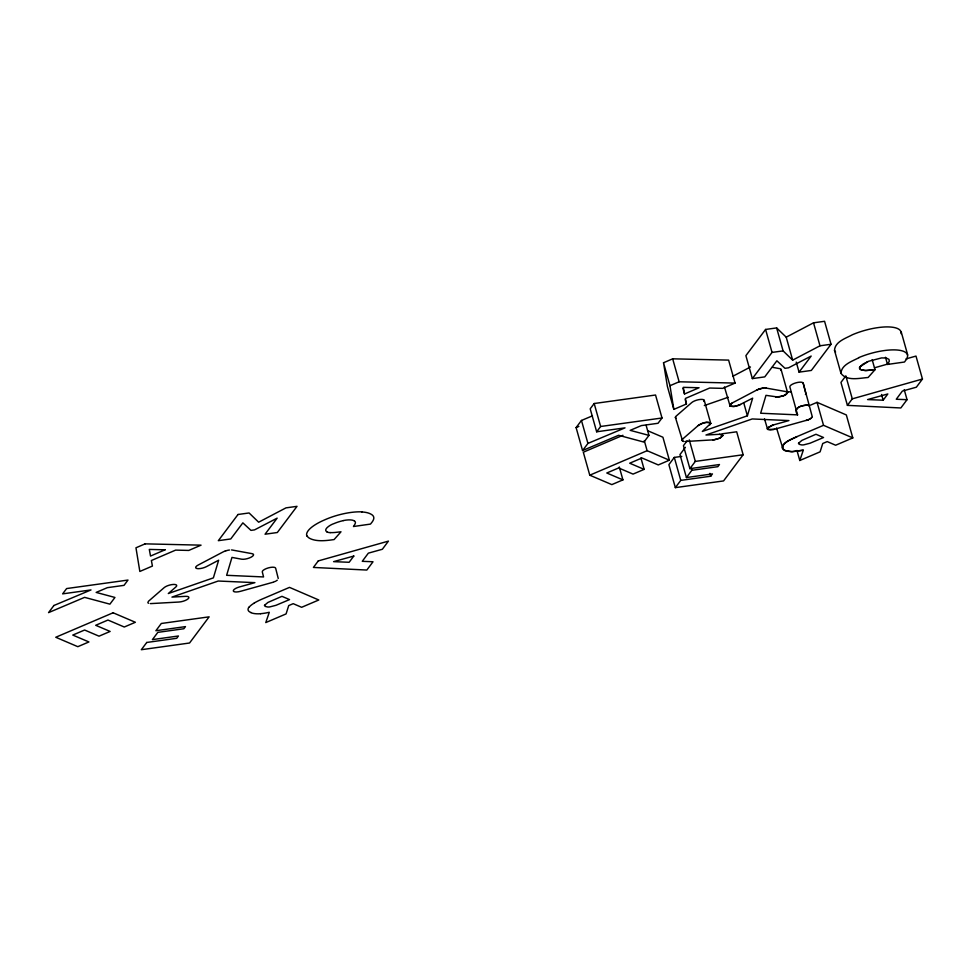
<?xml version="1.0" encoding="UTF-8"?>
<svg xmlns="http://www.w3.org/2000/svg" width="971" height="971" viewBox="0 0 971 971"><rect width="100%" height="100%" fill="white"/><g stroke="black" fill="none" stroke-linecap="round" stroke-linejoin="round"><path stroke-width="1.46" d="M681.885 440.361L683.135 441.356M812.266 416.717L803.199 383.157A6.931 2.245 -15.7 0 0 795.977 382.829A6.931 2.245 -15.7 0 0 789.848 386.871L797.579 414.872L760.645 413.233L765.973 395.343L778.572 397.127L784.799 395.27L787.578 392.636L786.352 394.347L783.014 396.034L775.647 397.115M709.898 424.885L710.736 423.405L702.324 431.464L747.391 415.806L752.659 398.146L738.336 405.477L733.311 406.582L730.071 406.121L734.671 406.424L740.545 404.519M810.457 405.162L817.072 402.346L846.336 414.945L852.793 437.909L835.643 445.228L827.219 441.599L822.74 443.504L820.094 451.843L799.788 460.497L803.296 450.204L791.074 451.697L786.474 451.078L783.209 449.561L776.533 427.993M812.084 417.202L811.21 418.125M906.963 358.675L904.474 362.025L887.494 364.441L885.479 357.267M887.494 364.441L889.29 361.2L888.963 359.343L886.183 358.032L881.619 357.911L868.584 361.285L863.025 364.101L859.93 366.844L867.831 361.6M681.8 456.382L674.299 457.414L668.885 464.66L675.343 487.636L723.565 480.924L743.143 454.756L736.686 431.792L721.744 433.867M687.055 440.858L683.438 445.689L689.896 468.653L719.462 464.539L717.872 466.675L691.85 470.292L686.424 477.538L679.967 454.574L685.392 447.328M675.343 487.636L680.756 480.39L710.723 476.227L712.447 473.921L686.424 477.538M689.896 468.653L695.321 461.407L743.143 454.756M904.219 389.626L907.048 399.676L900.845 407.966L847.404 405.368L852.283 398.85L922.45 379.042L915.993 356.078L905.967 358.906M883.161 400.21L887.822 393.959L867.589 399.579L883.161 400.21L881.547 394.469M922.45 379.042L916.357 387.198L902.362 391.082L896.257 399.251L907.048 399.676M646.128 425.334L648.956 435.384L643.919 442.084L618.612 435.287L582.564 450.556L576.106 427.592L581.471 420.455L592.456 415.843M582.564 450.556L587.928 443.419L625.021 427.859L596.655 431.792L590.198 408.815L594.179 403.523L655.546 395.015L662.004 417.991L658.035 423.283L641.382 425.589L630.179 430.347L648.956 435.384M596.655 431.792L600.636 426.487L662.004 417.991M786.207 337.168L813.528 322.821L824.573 321.292L831.03 344.268L819.985 345.797L792.664 360.132L786.207 337.168L776.642 327.919L765.585 329.448L745.886 355.641L752.343 378.605L764.76 376.882L776.873 360.787L784.981 368.312L788.573 367.803L811.173 356.066L799.072 372.148L796.244 362.098M752.343 378.605L772.042 352.412L783.099 350.895L792.664 360.132M831.03 344.268L811.331 370.449L799.072 372.148M872.176 359.671L875.005 369.708L868.123 377.488C859.651 378.107 846.906 381.445 840.971 373.35L834.514 350.373C834.89 341.646 845.875 338.309 852.392 334.752A34.798 11.276 -15.7 0 1 886.05 326.911A34.798 11.276 -15.7 0 1 901.052 333.648M682.734 438.977L698.198 425.541C701.523 423.307 707.361 420.916 710.723 423.356L704.266 400.392M698.198 425.541C701.584 423.368 707.119 420.868 710.723 423.356M810.081 418.877L810.991 418.283L809.717 419.071M732.183 402.977L729.719 405.101L731.928 403.123L757.125 389.857L763.522 387.951M732.947 376.214L750.474 366.977M756.992 389.917L758.302 389.322M275.06 581.459L274.672 581.629A4.976 1.614 -15.7 0 1 274.125 581.847M663.509 362.753L672.672 358.821L728.614 360.107L735.071 383.084L722.788 388.364L709.631 388.036L685.392 398.45L686.436 403.985L673.85 409.386L667.393 386.422L663.509 362.753L669.966 385.718L673.85 409.386M669.966 385.718L679.13 381.785L735.071 383.084M684.531 393.983L699.059 387.745L683.317 387.344L684.531 393.983L682.916 388.242M852.793 437.909L823.529 425.31L797.033 436.598C792.615 438.649 776.764 444.718 784.823 450.508M797.033 436.598C791.972 439.511 783.196 441.441 782.189 448.092M622.909 435.311L583.316 452.219L589.773 475.195L611.839 484.614L622.921 479.88L619.292 466.954M589.773 475.195L647.123 450.702L669.371 460.193L662.914 437.229L647.621 430.699M640.909 457.887L644.137 469.369L633.043 474.103L618.624 467.949L606.802 472.998L622.921 479.88M669.371 460.193L658.289 464.939L641.977 457.972L629.718 463.216L644.137 469.369M858.995 357.656C852.429 361.236 841.372 364.562 840.971 373.35M576.106 427.592L578.874 426.415M224.41 551.346L224.167 551.443A6.894 2.233 -15.7 0 0 222.917 552.026L198.169 565.049A6.931 2.245 -15.7 0 0 197.113 568.581A6.931 2.245 -15.7 0 0 206.532 566.591L218.645 560.218L213.377 577.879L168.311 593.536L175.885 586.957A6.931 2.245 -15.7 0 0 173.299 584.445A6.931 2.245 -15.7 0 0 164.184 587.613L148.721 601.049A6.821 2.209 -15.7 0 0 148.199 601.595M807.435 420.042L807.981 419.836M808.273 419.727L809.098 419.363L807.908 419.873M224.75 551.212L225.745 550.86M758.764 389.14L759.759 388.788M273.361 582.139L273.106 582.224A6.481 2.1 -15.7 0 1 272.098 582.527L240.553 591.303A6.931 2.245 -15.7 0 1 233.319 590.987A6.931 2.245 -15.7 0 1 239.449 586.945L254.9 582.649L218.232 581.022L171.952 597.104L185.485 596.352A6.931 2.245 -15.7 0 1 188.058 598.864A6.931 2.245 -15.7 0 1 178.931 602.032L151.294 603.574A6.991 2.258 -15.7 0 1 150.347 603.586M704.315 405.562L728.262 397.248M226.061 550.763L226.522 550.63A6.906 2.233 -15.7 0 1 229.12 550.084L229.484 550.035M760.099 388.679L763.473 387.963M773.462 424.873L767.697 427.847L772.151 425.286L788.913 420.577L752.234 418.95L705.966 435.02L720.324 434.255L722.922 435.421L719.487 434.28M874.47 367.803L888.781 363.761M774.555 429.231L770.185 429.91L767.624 429.352L773.729 429.449L807.35 420.067L806.112 420.455M803.296 450.204L792.445 451.709L784.92 450.544M871.885 370.097L864.991 370.534L860.937 369.817L865.998 370.546L875.005 369.708M763.849 387.927L764.408 387.878M712.945 439.96L719.681 438.237L722.922 435.421L720.276 437.945L714.595 439.778L685.308 441.502M764.917 387.866L786.207 391.629L787.578 392.587L781.085 369.478M786.109 391.604L791.122 391.908M765.609 387.878L766.35 387.975M683.924 441.477L683.341 441.404M772.248 367.281L779.664 368.64A6.931 2.245 -15.7 0 1 780.878 370.412M786.546 391.714L787.566 392.539M682.686 441.222L675.452 417.53A3.253 1.056 -15.7 0 1 675.379 417.409M250.821 612.592L250.906 612.616A23.389 7.574 -15.7 0 0 260.519 613.757M326.924 531.89C322.518 529.523 330.735 524.486 333.975 523.612A17.927 5.802 -15.7 0 1 338.976 521.767A15.779 5.11 -15.7 0 1 343.285 520.638M835.594 352.109L834.514 350.373M767.321 428.854L767.697 427.847L767.624 429.352L764.505 418.853M729.67 405.502L730.131 406.157L724.439 386.944M901.27 332.07L907.727 355.046M852.283 398.85L845.826 375.886L840.959 382.404L847.404 405.368M813.528 322.821L819.985 345.797M817.072 402.346L823.529 425.31M776.642 327.919L783.099 350.895M765.585 329.448L772.042 352.412M796.96 450.459L799.788 460.497M743.762 402.892L747.391 415.806M709.922 473.35L710.723 476.227M685.223 399.676L686.436 403.985M672.672 358.821L679.13 381.785M689.264 439.875L695.321 461.407M691.036 467.427L691.85 470.292M674.299 457.414L680.756 480.39M644.295 440.652L647.123 450.702M594.179 403.523L600.636 426.487M581.471 420.455L587.928 443.419M803.199 383.157L805.796 393.449A6.676 2.16 -15.7 0 1 805.809 393.789M796.305 409.835C797.919 406.084 803.381 405.465 807.059 405.125C809.984 405.866 810.13 405.805 807.314 405.125C802.374 405.198 792.19 407.541 797.579 414.872M278.24 578.485L275.643 568.193A6.931 2.245 -15.7 0 0 268.421 567.877A6.931 2.245 -15.7 0 0 262.291 571.907L263.566 576.944L226.631 575.305L231.96 557.415L241.633 559.199A6.931 2.245 -15.7 0 0 251.052 557.208A6.931 2.245 -15.7 0 0 252.108 553.676L232.336 550.047A6.906 2.233 -15.7 0 0 231.474 549.95M858.837 357.583A34.798 11.276 -15.7 0 1 894.752 349.888A34.798 11.276 -15.7 0 1 906.696 358.712M676.156 418.222A7.003 2.27 -15.7 0 1 675.452 417.53M675.452 417.178A5.243 1.699 -15.7 0 1 675.561 416.862M675.622 416.753A3.423 1.105 -15.7 0 1 675.755 416.559A7.003 2.27 -15.7 0 1 676.277 416.001L691.74 402.564A6.931 2.245 -15.7 0 1 700.407 399.433A6.931 2.245 -15.7 0 1 703.854 401.496M805.639 394.202A5.171 1.675 -15.7 0 1 805.457 394.481M254.317 602.979A34.155 11.069 -15.7 0 1 263.044 598.682L289.516 587.382L318.779 599.993L301.629 607.3L293.206 603.671L288.727 605.576L286.081 613.915L265.775 622.581L269.295 612.276L266.819 612.81A21.447 6.955 -15.7 0 1 260.592 613.684M250.979 612.507A22.649 7.331 -15.7 0 1 248.855 607.215M249.098 607.178A22.879 7.404 -15.7 0 1 254.378 602.991M306.945 536.174A34.119 11.057 -15.7 0 1 324.86 519.801L324.982 519.728A33.694 10.912 -15.7 0 1 361.928 511.875M307.224 536.101A36.91 11.955 -15.7 0 0 309.943 538.48L311.084 539.002A48.404 15.682 -15.7 0 0 312.929 539.633A38.427 12.441 -15.7 0 0 316.4 540.374A32.067 10.39 -15.7 0 0 321.413 540.713A32.444 10.511 -15.7 0 0 326.207 540.507A39.811 12.89 -15.7 0 0 331.208 539.961L334.109 539.56L340.991 531.792L335.104 532.46A23.984 7.768 -15.7 0 1 332.689 532.606A17.66 5.717 -15.7 0 1 330.176 532.569M354.342 520.905A15.524 5.025 -15.7 0 1 355.398 522.701A22.054 7.149 -15.7 0 1 355.058 523.867A43.877 14.213 -15.7 0 1 354.281 525.275L353.48 526.513L370.461 524.097L371.505 522.811A44.775 14.504 -15.7 0 0 373.131 520.407A32.201 10.426 -15.7 0 0 372.646 515.334A38.452 12.453 -15.7 0 0 371.323 514.363A45.419 14.711 -15.7 0 0 369.514 513.465A38.804 12.574 -15.7 0 0 368.009 512.931A34.701 11.239 -15.7 0 0 365.776 512.409A34.349 11.13 -15.7 0 0 361.807 511.96M330.201 532.654A15.524 5.025 -15.7 0 1 327.033 531.999M354.354 520.929A18.959 6.142 -15.7 0 0 353.638 520.553A13.861 4.491 -15.7 0 0 343.309 520.565M148.575 603.258A6.991 2.258 -15.7 0 1 147.871 602.566M277.269 580.148A6.858 2.221 -15.7 0 1 275.97 580.998M264.5 605.321L265.107 606.365L267.693 607.009A7.355 2.379 -15.7 0 0 269.78 606.911L275.982 605.309L289.528 599.593L281.966 596.34L267.935 602.433L264.5 605.321M798.514 443.249L799.121 444.293L801.706 444.936A7.355 2.379 -15.7 0 0 803.794 444.839L809.996 443.237L823.542 437.52L815.98 434.268L801.949 440.361L798.514 443.249M859.481 368.058C861.374 372.67 859.323 365.29 859.481 368.058M682.103 439.693L682.649 439.05L682.14 439.62M146.755 642.462L141.329 649.708L189.551 643.008L209.129 616.84L161.307 623.479L155.882 630.725L185.461 626.623L183.859 628.747L157.836 632.364L152.411 639.61L178.433 635.993L176.722 638.299L146.755 642.462M318.27 560.922L313.402 567.44L366.832 570.05L373.034 561.748L362.244 561.323L368.349 553.154L382.343 549.27L388.436 541.114L318.27 560.922M353.808 556.043L349.147 562.282L333.575 561.651L353.808 556.043M53.915 605.491L48.55 612.628L84.598 597.359L109.905 604.156L114.942 597.456L96.165 592.419L107.368 587.661L124.021 585.355L127.99 580.063L66.623 588.56L62.642 593.864L91.007 589.931L53.915 605.491M238.029 514.484L218.329 540.677L230.746 538.954L242.859 522.859L250.967 530.384L254.56 529.875L277.16 518.138L265.059 534.22L277.318 532.521L297.017 506.34L285.972 507.869L258.65 522.204L249.086 512.967L238.029 514.484M145.116 543.857L135.964 547.79L139.836 571.458L152.423 566.057L151.379 560.522L175.63 550.108L188.775 550.436L201.058 545.156L145.116 543.857M165.046 549.817L150.517 556.055L149.303 549.416L165.046 549.817M113.109 612.774L55.76 637.267L77.826 646.686L88.907 641.952L72.789 635.07L84.611 630.021L99.03 636.175L110.124 631.441L95.704 625.288L107.963 620.044L124.276 627.011L135.37 622.277L113.109 612.774"/></g></svg>
